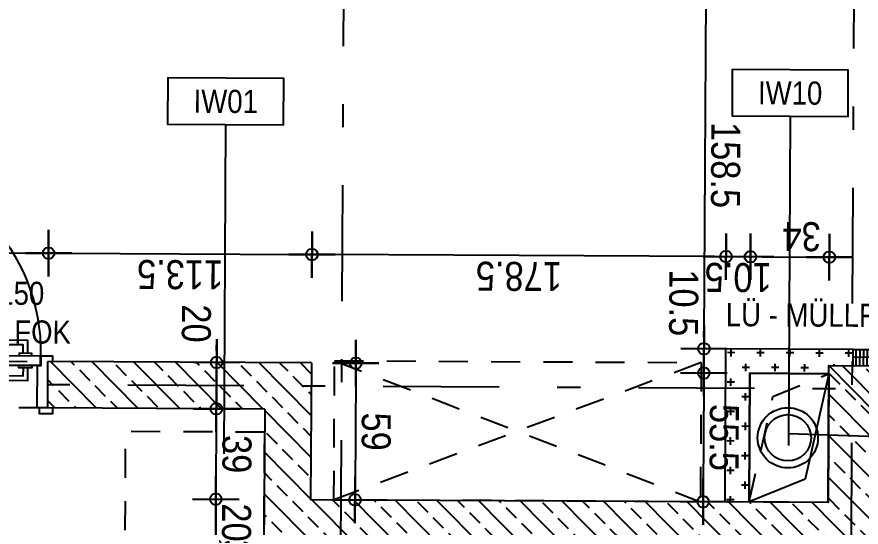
# Model space of a CAD drawing. Header units: millimetres. Extents: x 2870 to 2935, y 1632 to 1744.
# Drawn here: x 2879.42 to 2883.058, y 1701.898 to 1704.099 of the extents above; entities that cross this region are included whole.
import ezdxf
from ezdxf.enums import TextEntityAlignment as Align

# ---------------------------------------------------------------- set-up
doc = ezdxf.new("R2010")
doc.units = ezdxf.units.MM
doc.linetypes.add('HIDDEN2', pattern=[0.1875, 0.125, -0.0625])
doc.linetypes.add('STRICHPUNKT', pattern=[1, 0.5, -0.25, 0, -0.25])
doc.layers.add('00_HLP---------M0', color=6, linetype='Continuous', plot=False)
doc.layers.add('07_MOB-G00-L05-M0', color=6, linetype='HIDDEN2', plot=False)
for name, color, linetype in [('01-ANS-G00-L05-M0', 8, 'Continuous'), ('01-SYM-G00-L05-Aufbauten', 8, 'Continuous'), ('01-TXT---------M0', 1, 'Continuous'), ('02-AXO-G00-L05-M0', 8, 'STRICHPUNKT'), ('02-DIM-G00-L05-ACHSEN', 8, 'Continuous'), ('02-DIM-G00-L05-M0', 8, 'Continuous'), ('02-DIM-G00-L05-ROHBAU', 8, 'Continuous'), ('02-FIL-G00-L05-ORANGE', 40, 'Continuous'), ('02-FIL-G00-L05-STB', 8, 'Continuous'), ('02-HID---------M0', 8, 'HIDDEN2'), ('02-TWA---------M0', 4, 'Continuous'), ('02-TWA-G00-L05-M0', 4, 'Continuous'), ('02-ZWA-G00-L05-M0', 2, 'Continuous'), ('03-SYM-G00-L05-M0', 8, 'Continuous'), ('03-TXT-G00-L05-M0', 8, 'Continuous'), ('05-STO--------M0', 1, 'Continuous'), ('05-SYM---------M0', 8, 'Continuous'), ('05-SYM--------M0', 8, 'Continuous'), ('05-SYM-G00-L05-M0', 8, 'Continuous'), ('07-SAN-G00-L05-M0', 8, 'Continuous')]:
    doc.layers.add(name, color=color, linetype=linetype)
doc.styles.add('ARIAL', font='arial.ttf', dxfattribs={"width": 0.85})
doc.dimstyles.new('pp chromy&schneider', dxfattribs={"dimscale": 0.005, "dimtxt": 25, "dimasz": 10, "dimexe": 0, "dimexo": 0, "dimgap": 5, "dimtad": 1, "dimdec": 1, "dimlfac": 100, "dimrnd": 0.1, "dimzin": 9, "dimdsep": 46, "dimtxsty": 'ARIAL', "dimblk": 'c&s kote', "dimcen": 0, "dimse1": 1, "dimse2": 1, "dimclrd": 8, "dimclrt": 8, "dimadec": 0, "dimazin": 0, "dimtfac": 0.75, "dimtdec": 1, "dimtix": 1, "dimtmove": 2, "dimatfit": 0, "dimldrblk": 'NONE', "dimfxl": 1, "dimtolj": 1, "dimlwd": -1, "dimarcsym": 0})
pattern_1 = [(134.70755, (2847.81545, 1650.7413), (-0.09025976, -0.08934302), []), (134.70755, (2847.8159, 1650.8311), (-0.09025976, -0.08934302), [0.0635, -0.03175])]

# ---------------------------------------------------------------- blocks, each defined once
blk = doc.blocks.new('TÜR-80_20er-WAND')
at = {"layer": '00_HLP---------M0'}
for points in [[(-0.3575, 0.045), (-0.3575, 0.101), (-0.2225, 0.101)], [(-0.3375, 0.045), (-0.3375, 0.081), (-0.2225, 0.081)], [(-0.2225, 0.081), (-0.2225, 0.101)], [(-0.375, 0.035), (-0.375, 0.045), (-0.32, 0.045), (-0.32, 0.035)], [(0.4, -0.007), (-0.4, -0.007)], [(-0.375, -0.007), (-0.375, -0.017), (-0.32, -0.017), (-0.32, -0.007)], [(-0.3575, -0.017), (-0.3575, -0.073), (-0.2225, -0.073)], [(-0.3375, -0.017), (-0.3375, -0.053), (-0.2225, -0.053)], [(-0.2225, -0.053), (-0.2225, -0.073)]]:
    blk.add_lwpolyline(points, dxfattribs=at)
blk.add_lwpolyline([(0.4115, 0.035), (-0.4115, 0.035), (-0.4115, 0.035), (-0.4115, -0.007), (0.4115, -0.007)], close=True, dxfattribs=at)
at = {"layer": '02-HID---------M0'}
for points in [[(0.445, 0.01), (-0.445, 0.01)], [(-0.445, -0.19), (0.445, -0.19)]]:
    blk.add_lwpolyline(points, dxfattribs=at)
at = {"layer": '02-TWA---------M0'}
for points in [[(-0.445, -0.19), (-0.445, 0.01)], [(0.445, -0.19), (0.445, 0.01)]]:
    blk.add_lwpolyline(points, dxfattribs=at)
at = {"layer": '05-STO--------M0'}
for points in [[(-0.465, -0.19), (-0.465, -0.215), (-0.41, -0.215), (-0.41, -0.19), (-0.4, -0.19), (-0.4, -0.007), (-0.415, -0.007), (-0.415, 0.035), (-0.465, 0.035), (-0.465, 0.01)], [(0.465, -0.19), (0.465, -0.215), (0.41, -0.215), (0.41, -0.19), (0.4, -0.19), (0.4, -0.007), (0.415, -0.007), (0.415, 0.035), (0.465, 0.035), (0.465, 0.01)]]:
    blk.add_lwpolyline(points, dxfattribs=at)
at = {"layer": '05-SYM---------M0'}
for points in [[(0.352, 0.8185), (0.296, 0.8185), (0.296, 0.6835)], [(0.362, 0.836), (0.352, 0.836), (0.352, 0.781), (0.362, 0.781)], [(0.404, 0.836), (0.414, 0.836), (0.414, 0.781), (0.404, 0.781)], [(0.414, 0.8185), (0.47, 0.8185), (0.47, 0.6835)], [(0.352, 0.7985), (0.316, 0.7985), (0.316, 0.6835)], [(0.414, 0.7985), (0.45, 0.7985), (0.45, 0.6835)], [(0.316, 0.6835), (0.296, 0.6835)], [(0.45, 0.6835), (0.47, 0.6835)]]:
    blk.add_lwpolyline(points, dxfattribs=at)
at = {"layer": '05-SYM--------M0'}
blk.add_lwpolyline([(0.404, 0.0495), (0.404, 0.8725), (0.404, 0.8725), (0.362, 0.8725), (0.362, 0.0495)], close=True, dxfattribs=at)
for points in [[(0.41, 0.046), (0.42, 0.046)], [(0.415, 0.041), (0.415, 0.051)]]:
    blk.add_lwpolyline(points, dxfattribs=at)
blk.add_circle((0.415, 0.046), 0.01, dxfattribs=at)
blk.add_arc((0.415, 0.046), 0.8282, 93.6691, 183.6691, dxfattribs=at)
blk = doc.blocks.new('BodenWandaufbau')
blk.add_line((0.5972, -0.3907), (0.5972, -1.8107))
blk.add_lwpolyline([(0.5972, -0.3907), (0.8472, -0.3907), (0.8472, -0.1907), (0.3472, -0.1907), (0.3472, -0.3907)], close=True)
at = {"layer": '01-TXT---------M0', "color": 0, "style": 'ARIAL', "width": 0.85}
blk.add_attdef('NR', text='', height=0.1, rotation=0, dxfattribs=at).set_placement((0.5972, -0.2907), align=Align.MIDDLE)
blk = doc.blocks.new('möbel_schreibtisch')
at = {"flags": 128}
blk.add_lwpolyline([(0, -0.1), (-0.6, -0.1), (-0.6, 1.3), (0, 1.3)], close=True, dxfattribs=at)
blk.add_lwpolyline([(-1.056, 0.8021, 0.39805), (-1.1032, 0.7521), (-1.1032, 0.4467, 0.39805), (-1.056, 0.3968), (-0.706, 0.3774, 0.430564), (-0.6532, 0.4273), (-0.6532, 0.7716, 0.430564), (-0.706, 0.8215)], format="xyb", close=True, dxfattribs=at)
blk.add_arc((-0.6532, 0.5994), 0.5031, 153.4349, 206.5651)
blk = doc.blocks.new('c&s kote')
at = {"color": 8}
for p, q in [((0, -2), (0, 2)), ((0, 2), (0, -2)), ((-2, 0), (2, 0)), ((2, 0), (-2, 0))]:
    blk.add_line(p, q, dxfattribs=at)
blk.add_circle((0, 0), 0.5, dxfattribs=at)
blk = doc.blocks.new('*D1147')
at = {"layer": '02-DIM-G00-L05-ACHSEN', "color": 8, "transparency": 16777216}
blk.add_arc((2875.5881, 1706.3391), 0.7781, 93.3897, 176.7618, dxfattribs=at)
at = {"layer": '02-DIM-G00-L05-ACHSEN', "color": 8, "transparency": 16777216, "xscale": 0.05, "yscale": 0.05, "zscale": 0.05}
for p, rotation in [((2875.5921, 1707.1172), 1.548646847649355), ((2874.81, 1706.3331), 268.6029117767887)]:
    blk.add_blockref('c&s kote', p, dxfattribs=dict(at, rotation=rotation))
at = {"layer": '02-DIM-G00-L05-ACHSEN', "color": 8, "transparency": 16777216, "insert": (2875.1, 1706.8259), "char_height": 0.125, "attachment_point": 5, "rotation": 225.0758, "style": 'ARIAL'}
blk.add_mtext('\\A1;90.74°', dxfattribs=at)
blk = doc.blocks.new('_None')
blk = doc.blocks.new('*D1148')
at = {"layer": '02-DIM-G00-L05-ACHSEN', "color": 8, "transparency": 16777216}
blk.add_arc((2875.4989, 1688.8671), 1.076, 182.6772, 267.0448, dxfattribs=at)
at = {"layer": '02-DIM-G00-L05-ACHSEN', "color": 8, "transparency": 16777216, "xscale": 0.05, "yscale": 0.05, "zscale": 0.05}
for p, rotation in [((2874.4229, 1688.8668), 91.34581227795348), ((2875.4934, 1687.7911), 358.3761922478764)]:
    blk.add_blockref('c&s kote', p, dxfattribs=dict(at, rotation=rotation))
at = {"layer": '02-DIM-G00-L05-ACHSEN', "color": 8, "transparency": 16777216, "insert": (2874.7992, 1688.1708), "char_height": 0.125, "attachment_point": 5, "rotation": 314.861, "style": 'ARIAL'}
blk.add_mtext('\\A1;89.69°', dxfattribs=at)
blk = doc.blocks.new('*D1149')
at = {"layer": '02-DIM-G00-L05-ACHSEN', "color": 8, "transparency": 16777216}
blk.add_arc((2875.5687, 1702.5327), 0.7995, 93.2915, 176.1236, dxfattribs=at)
at = {"layer": '02-DIM-G00-L05-ACHSEN', "color": 8, "transparency": 16777216, "xscale": 0.05, "yscale": 0.05, "zscale": 0.05}
for p, rotation in [((2875.5727, 1703.3322), 1.499517257547317), ((2874.7692, 1702.5368), 267.9155813782344)]:
    blk.add_blockref('c&s kote', p, dxfattribs=dict(at, rotation=rotation))
at = {"layer": '02-DIM-G00-L05-ACHSEN', "color": 8, "transparency": 16777216, "insert": (2875.0687, 1703.0378), "char_height": 0.125, "attachment_point": 5, "rotation": 224.7075, "style": 'ARIAL'}
blk.add_mtext('\\A1;90.00°', dxfattribs=at)
blk = doc.blocks.new('03-rar')
blk.add_circle((0, 0), 0.05)
at = {"layer": '01-TXT---------M0', "color": 8, "style": 'ARIAL', "width": 0.85}
blk.add_attdef('RR', text='', height=0.1, dxfattribs=at).set_placement((0, 0.1), align=Align.CENTER)
blk = doc.blocks.new('*D1257')
at = {"layer": '02-DIM-G00-L05-ROHBAU', "color": 8, "transparency": 16777216}
blk.add_line((2882.3802, 1702.513), (2882.3778, 1702.058), dxfattribs=at)
at = {"layer": '02-DIM-G00-L05-ROHBAU', "color": 8, "transparency": 16777216, "xscale": 0.05, "yscale": 0.05, "zscale": 0.05}
for p, rotation in [((2882.3804, 1702.563), 89.70754931647869), ((2882.3776, 1702.008), 269.7075493164787)]:
    blk.add_blockref('c&s kote', p, dxfattribs=dict(at, rotation=rotation))
at = {"layer": '02-DIM-G00-L05-ROHBAU', "color": 8, "transparency": 16777216, "insert": (2882.4676, 1702.285), "char_height": 0.125, "attachment_point": 5, "rotation": 269.7075, "style": 'ARIAL'}
blk.add_mtext('\\A1;55.5', dxfattribs=at)
blk = doc.blocks.new('*D1258')
at = {"layer": '02-DIM-G00-L05-ROHBAU', "color": 8, "transparency": 16777216}
blk.add_line((2882.6315, 1703.0643), (2882.8715, 1703.0631), dxfattribs=at)
at = {"layer": '02-DIM-G00-L05-ROHBAU', "color": 8, "transparency": 16777216, "xscale": 0.05, "yscale": 0.05, "zscale": 0.05}
for p, rotation in [((2882.5815, 1703.0645), 179.7075493181463), ((2882.9215, 1703.0628), 359.7075493181463)]:
    blk.add_blockref('c&s kote', p, dxfattribs=dict(at, rotation=rotation))
at = {"layer": '02-DIM-G00-L05-ROHBAU', "color": 8, "transparency": 16777216, "insert": (2882.8019, 1703.1523), "char_height": 0.125, "attachment_point": 5, "rotation": 179.7075, "style": 'ARIAL'}
blk.add_mtext('\\A1;34', dxfattribs=at)
blk = doc.blocks.new('*D1295')
at = {"layer": '02-DIM-G00-L05-ROHBAU', "color": 8, "transparency": 16777216}
for p, q in [((2880.2809, 1702.6587), (2880.2811, 1702.7087)), ((2880.2806, 1702.6087), (2880.2796, 1702.4087)), ((2880.2793, 1702.3587), (2880.2791, 1702.3087))]:
    blk.add_line(p, q, dxfattribs=at)
at = {"layer": '02-DIM-G00-L05-ROHBAU', "color": 8, "transparency": 16777216, "xscale": 0.05, "yscale": 0.05, "zscale": 0.05}
for p, rotation in [((2880.2806, 1702.6087), 269.7075493164787), ((2880.2796, 1702.4087), 89.70754931647869)]:
    blk.add_blockref('c&s kote', p, dxfattribs=dict(at, rotation=rotation))
at = {"layer": '02-DIM-G00-L05-ROHBAU', "color": 8, "transparency": 16777216, "insert": (2880.1926, 1702.7767), "char_height": 0.125, "attachment_point": 5, "rotation": 269.7075, "style": 'ARIAL'}
blk.add_mtext('\\A1;20', dxfattribs=at)
blk = doc.blocks.new('*D1296')
at = {"layer": '02-DIM-G00-L05-ROHBAU', "color": 8, "transparency": 16777216}
blk.add_line((2880.2793, 1702.3587), (2880.2779, 1702.0687), dxfattribs=at)
at = {"layer": '02-DIM-G00-L05-ROHBAU', "color": 8, "transparency": 16777216, "xscale": 0.05, "yscale": 0.05, "zscale": 0.05}
for p, rotation in [((2880.2796, 1702.4087), 89.70754931647869), ((2880.2776, 1702.0187), 269.7075493164787)]:
    blk.add_blockref('c&s kote', p, dxfattribs=dict(at, rotation=rotation))
at = {"layer": '02-DIM-G00-L05-ROHBAU', "color": 8, "transparency": 16777216, "insert": (2880.3675, 1702.2132), "char_height": 0.125, "attachment_point": 5, "rotation": 269.7075, "style": 'ARIAL'}
blk.add_mtext('\\A1;39', dxfattribs=at)
blk = doc.blocks.new('*D1297')
at = {"layer": '02-DIM-G00-L05-ROHBAU', "color": 8, "transparency": 16777216}
for p, q in [((2880.2779, 1702.0687), (2880.2781, 1702.1187)), ((2880.2776, 1702.0187), (2880.2766, 1701.8187)), ((2880.2763, 1701.7687), (2880.2761, 1701.7187))]:
    blk.add_line(p, q, dxfattribs=at)
at = {"layer": '02-DIM-G00-L05-ROHBAU', "color": 8, "transparency": 16777216, "xscale": 0.05, "yscale": 0.05, "zscale": 0.05}
for p, rotation in [((2880.2776, 1702.0187), 269.7075493164787), ((2880.2766, 1701.8187), 89.70754931647869)]:
    blk.add_blockref('c&s kote', p, dxfattribs=dict(at, rotation=rotation))
at = {"layer": '02-DIM-G00-L05-ROHBAU', "color": 8, "transparency": 16777216, "insert": (2880.3659, 1701.9182), "char_height": 0.125, "attachment_point": 5, "rotation": 269.7075, "style": 'ARIAL'}
blk.add_mtext('\\A1;20', dxfattribs=at)
blk = doc.blocks.new('*D1328')
at = {"layer": '02-DIM-G00-L05-ROHBAU', "color": 8, "transparency": 16777216}
for p, q in [((2880.2768, 1701.8687), (2880.2771, 1701.9187)), ((2880.2766, 1701.8187), (2880.2764, 1701.7887)), ((2880.2762, 1701.7387), (2880.2759, 1701.6887))]:
    blk.add_line(p, q, dxfattribs=at)
at = {"layer": '02-DIM-G00-L05-ROHBAU', "color": 8, "transparency": 16777216, "xscale": 0.05, "yscale": 0.05, "zscale": 0.05}
for p, rotation in [((2880.2766, 1701.8187), 269.7075493164787), ((2880.2764, 1701.7887), 89.70754931647869)]:
    blk.add_blockref('c&s kote', p, dxfattribs=dict(at, rotation=rotation))
at = {"layer": '02-DIM-G00-L05-ROHBAU', "color": 8, "transparency": 16777216, "insert": (2880.3654, 1701.8032), "char_height": 0.125, "attachment_point": 5, "rotation": 269.7075, "style": 'ARIAL'}
blk.add_mtext('\\A1;3', dxfattribs=at)
blk = doc.blocks.new('*D1373')
at = {"layer": '02-DIM-G00-L05-M0', "color": 8, "transparency": 16777216}
blk.add_line((2882.3888, 1704.2029), (2882.3812, 1702.718), dxfattribs=at)
at = {"layer": '02-DIM-G00-L05-M0', "color": 8, "transparency": 16777216, "xscale": 0.05, "yscale": 0.05, "zscale": 0.05}
for p, rotation in [((2882.389, 1704.2529), 89.70754931647869), ((2882.3809, 1702.668), 269.7075493164787)]:
    blk.add_blockref('c&s kote', p, dxfattribs=dict(at, rotation=rotation))
at = {"layer": '02-DIM-G00-L05-M0', "color": 8, "transparency": 16777216, "insert": (2882.4738, 1703.46), "char_height": 0.125, "attachment_point": 5, "rotation": 269.7075, "style": 'ARIAL'}
blk.add_mtext('\\A1;158.5', dxfattribs=at)
blk = doc.blocks.new('*D1374')
at = {"layer": '02-DIM-G00-L05-M0', "color": 8, "transparency": 16777216}
for p, q in [((2882.3812, 1702.718), (2882.3815, 1702.768)), ((2882.3809, 1702.668), (2882.3804, 1702.563)), ((2882.3802, 1702.513), (2882.3799, 1702.463))]:
    blk.add_line(p, q, dxfattribs=at)
at = {"layer": '02-DIM-G00-L05-M0', "color": 8, "transparency": 16777216, "xscale": 0.05, "yscale": 0.05, "zscale": 0.05}
for p, rotation in [((2882.3809, 1702.668), 269.7075493164787), ((2882.3804, 1702.563), 89.70754931647869)]:
    blk.add_blockref('c&s kote', p, dxfattribs=dict(at, rotation=rotation))
at = {"layer": '02-DIM-G00-L05-M0', "color": 8, "transparency": 16777216, "insert": (2882.2931, 1702.866), "char_height": 0.125, "attachment_point": 5, "rotation": 269.7075, "style": 'ARIAL'}
blk.add_mtext('\\A1;10.5', dxfattribs=at)
blk = doc.blocks.new('*D1304')
at = {"layer": '02-DIM-G00-L05-M0', "color": 8, "transparency": 16777216}
for p, q in [((2882.4265, 1703.0653), (2882.3765, 1703.0656)), ((2882.5815, 1703.0645), (2882.4765, 1703.0651)), ((2882.6315, 1703.0643), (2882.6815, 1703.064))]:
    blk.add_line(p, q, dxfattribs=at)
at = {"layer": '02-DIM-G00-L05-M0', "color": 8, "transparency": 16777216, "xscale": 0.05, "yscale": 0.05, "zscale": 0.05}
for p, rotation in [((2882.4765, 1703.0651), 359.7075493181463), ((2882.5815, 1703.0645), 179.7075493181463)]:
    blk.add_blockref('c&s kote', p, dxfattribs=dict(at, rotation=rotation))
at = {"layer": '02-DIM-G00-L05-M0', "color": 8, "transparency": 16777216, "insert": (2882.5285, 1702.976), "char_height": 0.125, "attachment_point": 5, "rotation": 179.7075, "style": 'ARIAL'}
blk.add_mtext('\\A1;10.5', dxfattribs=at)
blk = doc.blocks.new('*D1305')
at = {"layer": '02-DIM-G00-L05-M0', "color": 8, "transparency": 16777216}
blk.add_line((2882.4265, 1703.0653), (2880.7415, 1703.0739), dxfattribs=at)
at = {"layer": '02-DIM-G00-L05-M0', "color": 8, "transparency": 16777216, "xscale": 0.05, "yscale": 0.05, "zscale": 0.05}
for p, rotation in [((2880.6915, 1703.0742), 179.7075493181463), ((2882.4765, 1703.0651), 359.7075493181463)]:
    blk.add_blockref('c&s kote', p, dxfattribs=dict(at, rotation=rotation))
at = {"layer": '02-DIM-G00-L05-M0', "color": 8, "transparency": 16777216, "insert": (2881.5835, 1702.9808), "char_height": 0.125, "attachment_point": 5, "rotation": 179.7075, "style": 'ARIAL'}
blk.add_mtext('\\A1;178.5', dxfattribs=at)
blk = doc.blocks.new('*D1306')
at = {"layer": '02-DIM-G00-L05-ROHBAU', "color": 8, "transparency": 16777216}
blk.add_line((2880.8803, 1702.5556), (2880.8778, 1702.0656), dxfattribs=at)
at = {"layer": '02-DIM-G00-L05-ROHBAU', "color": 8, "transparency": 16777216, "xscale": 0.05, "yscale": 0.05, "zscale": 0.05}
for p, rotation in [((2880.8806, 1702.6056), 89.70754931647869), ((2880.8776, 1702.0156), 269.7075493164787)]:
    blk.add_blockref('c&s kote', p, dxfattribs=dict(at, rotation=rotation))
at = {"layer": '02-DIM-G00-L05-ROHBAU', "color": 8, "transparency": 16777216, "insert": (2880.9679, 1702.3102), "char_height": 0.125, "attachment_point": 5, "rotation": 269.7075, "style": 'ARIAL'}
blk.add_mtext('\\A1;59', dxfattribs=at)
blk = doc.blocks.new('*D1434')
at = {"layer": '02-DIM-G00-L05-ROHBAU', "color": 8, "transparency": 16777216}
blk.add_line((2878.7165, 1703.0843), (2879.5065, 1703.0802), dxfattribs=at)
at = {"layer": '02-DIM-G00-L05-ROHBAU', "color": 8, "transparency": 16777216, "xscale": 0.05, "yscale": 0.05, "zscale": 0.05}
for p, rotation in [((2878.6665, 1703.0845), 179.7075493181463), ((2879.5565, 1703.08), 359.7075493181463)]:
    blk.add_blockref('c&s kote', p, dxfattribs=dict(at, rotation=rotation))
at = {"layer": '02-DIM-G00-L05-ROHBAU', "color": 8, "transparency": 16777216, "insert": (2879.1111, 1702.9934), "char_height": 0.125, "attachment_point": 5, "rotation": 179.7075, "style": 'ARIAL'}
blk.add_mtext('\\A1;89', dxfattribs=at)
blk = doc.blocks.new('*D1435')
at = {"layer": '02-DIM-G00-L05-ROHBAU', "color": 8, "transparency": 16777216}
blk.add_line((2879.6065, 1703.0797), (2880.6415, 1703.0744), dxfattribs=at)
at = {"layer": '02-DIM-G00-L05-ROHBAU', "color": 8, "transparency": 16777216, "xscale": 0.05, "yscale": 0.05, "zscale": 0.05}
for p, rotation in [((2879.5565, 1703.08), 179.7075493181463), ((2880.6915, 1703.0742), 359.7075493181463)]:
    blk.add_blockref('c&s kote', p, dxfattribs=dict(at, rotation=rotation))
at = {"layer": '02-DIM-G00-L05-ROHBAU', "color": 8, "transparency": 16777216, "insert": (2880.1235, 1702.9882), "char_height": 0.125, "attachment_point": 5, "rotation": 179.7075, "style": 'ARIAL'}
blk.add_mtext('\\A1;113.5', dxfattribs=at)

msp = doc.modelspace()

# ---------------------------------------------------------------- hatches: boundary and pattern name
at = {"layer": '02-FIL-G00-L05-ORANGE'}
h = msp.add_hatch(dxfattribs=at)
h.set_pattern_fill('CROSS', color=256, scale=0.01, angle=197.0465, style=0)
h.set_pattern_definition([(89.70755, (2847.815447, 1650.741303), (-0.063175056, 0.06382329), [0.03175, -0.09525]), (179.70755, (2847.8314, 1650.7571), (-0.06382329, -0.063175056), [0.03175, -0.09525])])
h.paths.add_polyline_path([(2883.0244, 1702.6647), (2882.9194, 1702.6652), (2882.4694, 1702.6675), (2882.4661, 1702.0075), (2882.5711, 1702.007), (2882.5739, 1702.562), (2882.9189, 1702.5602), (2882.9191, 1702.5952), (2883.0241, 1702.5947)])
h = msp.add_hatch(dxfattribs=at)
h.set_pattern_fill('GRATE', color=256, scale=0.02, angle=197.0465, style=0)
h.set_pattern_definition([(89.70755, (2847.815447, 1650.741303), (-0.0158747932, 8.10293e-05), []), (179.70755, (2847.815447, 1650.741303), (-0.00032412, -0.06349917), [])])
h.paths.add_polyline_path([(2883.9991, 1702.5897), (2883.9994, 1702.6597), (2883.0244, 1702.6647), (2883.0241, 1702.5947)])
at = {"layer": '02-FIL-G00-L05-STB'}
h = msp.add_hatch(dxfattribs=at)
h.set_pattern_fill('ANSI33', color=256, scale=0.02, angle=197.0465, style=0)
h.set_pattern_definition(pattern_1)
h.paths.add_polyline_path([(2883.1743, 1699.6939), (2880.6743, 1699.7066), (2880.6851, 1701.8166), (2883.115, 1701.8042), (2883.1181, 1702.3942), (2882.9191, 1702.5952), (2882.9161, 1702.0052), (2880.6861, 1702.0166), (2880.6891, 1702.6066), (2879.5541, 1702.6124), (2879.5531, 1702.4124), (2880.4881, 1702.4076), (2880.4697, 1698.8027), (2880.6697, 1698.8016), (2880.6733, 1699.5066), (2883.1733, 1699.4939)])
h = msp.add_hatch(dxfattribs=at)
h.set_pattern_fill('ANSI33', color=256, scale=0.02, angle=197.0465, style=0)
h.set_pattern_definition(pattern_1)
h.paths.add_polyline_path([(2888.569, 1702.5664), (2882.9191, 1702.5952), (2883.1181, 1702.3942), (2888.368, 1702.3674), (2888.3651, 1701.8074), (2888.5651, 1701.8064)])

# ---------------------------------------------------------------- linework, layer by layer
at = {"layer": '01-ANS-G00-L05-M0'}
msp.add_lwpolyline([(2882.5789, 1702.5619), (2882.9189, 1702.5602), (2882.9161, 1702.0052), (2882.5761, 1702.007)], close=True, dxfattribs=at)
at = {"layer": '02-AXO-G00-L05-M0'}
for points in [[(2880.8511, 1708.8734), (2880.7368, 1686.4737)], [(2883.0511, 1708.8622), (2882.9367, 1686.4625)], [(2891.3985, 1702.4519), (2870.3802, 1702.5592)]]:
    msp.add_lwpolyline(points, dxfattribs=at)
at = {"layer": '02-FIL-G00-L05-STB'}
msp.add_lwpolyline([(2883.1181, 1702.3942), (2882.9191, 1702.5952)], dxfattribs=at)
at = {"layer": '02-TWA-G00-L05-M0'}
for p, q in [((2880.6891, 1702.6066), (2880.6861, 1702.0166)), ((2880.4881, 1702.4076), (2880.4697, 1698.8027)), ((2882.9161, 1702.0052), (2880.6861, 1702.0166))]:
    msp.add_line(p, q, dxfattribs=at)
for points in [[(2880.6891, 1702.6066), (2879.5541, 1702.6124)], [(2882.9161, 1702.0052), (2882.9191, 1702.5952), (2888.569, 1702.5664)], [(2880.4881, 1702.4076), (2879.5531, 1702.4124)]]:
    msp.add_lwpolyline(points, dxfattribs=at)
at = {"layer": '02-ZWA-G00-L05-M0'}
msp.add_line((2883.0244, 1702.6647), (2883.9994, 1702.6597), dxfattribs=at)
for points in [[(2883.0244, 1702.6647), (2882.4744, 1702.6675), (2882.4711, 1702.0075)], [(2883.0241, 1702.5947), (2883.0244, 1702.6647)], [(2882.9189, 1702.5602), (2882.5789, 1702.5619), (2882.5761, 1702.007)]]:
    msp.add_lwpolyline(points, dxfattribs=at)
at = {"layer": '03-SYM-G00-L05-M0'}
msp.add_circle((2882.7425, 1702.2836), 0.13, dxfattribs=at)
at = {"layer": '03-TXT-G00-L05-M0', "linetype": 'HIDDEN2'}
msp.add_lwpolyline([(2882.5761, 1702.007), (2882.6784, 1702.4618), (2882.9189, 1702.5602)], dxfattribs=at)
at = {"layer": '03-TXT-G00-L05-M0'}
for points in [[(2882.9189, 1702.5602), (2882.8166, 1702.1053), (2882.5761, 1702.007)], [(2883.216, 1702.2843), (2884.1109, 1702.2797), (2884.1092, 1701.9503), (2883.2143, 1701.9549), (2883.216, 1702.2843), (2882.7451, 1702.3011)]]:
    msp.add_lwpolyline(points, dxfattribs=at)
at = {"layer": '07_MOB-G00-L05-M0'}
msp.add_lwpolyline([(2880.7861, 1702.0161), (2880.7892, 1702.6161), (2882.3691, 1702.608), (2882.3661, 1702.008)], close=True, dxfattribs=at)
for points in [[(2882.3691, 1702.608), (2880.7861, 1702.0161)], [(2880.7892, 1702.6161), (2882.3661, 1702.008)]]:
    msp.add_lwpolyline(points, dxfattribs=at)

# ---------------------------------------------------------------- block references
at = {"layer": '01-SYM-G00-L05-Aufbauten', "rotation": 359.7075493239868}
for p, values in [((2882.1569, 1704.0648), {'NR': 'IW10'}), ((2879.7246, 1704.0287), {'NR': 'IW01'})]:
    msp.add_blockref('BodenWandaufbau', p, dxfattribs=at).add_auto_attribs(values)
at = {"layer": '03-SYM-G00-L05-M0'}
ref = msp.add_blockref('03-rar', (2882.7425, 1702.2836), dxfattribs=dict(at, xscale=2.000000001357572, yscale=2.000000001353832, zscale=2.000000001371743, rotation=359.7075493767089))
ref.add_attrib('RR', 'LÜ - MÜLLRAUM %%c200', (2882.4749, 1702.7651), dxfattribs={"layer": '01-TXT---------M0', "color": 8, "height": 0.1, "rotation": 359.7075, "style": 'ARIAL', "width": 0.85})
at = {"layer": '05-SYM-G00-L05-M0', "xscale": -1, "rotation": 359.7075493464981}
msp.add_blockref('TÜR-80_20er-WAND', (2879.1091, 1702.6047), dxfattribs=at)
at = {"layer": '07_MOB-G00-L05-M0', "xscale": -1, "rotation": 179.7075493239868}
msp.add_blockref('möbel_schreibtisch', (2880.4871, 1702.2076), dxfattribs=at)

# ---------------------------------------------------------------- texts
at = {"layer": '07-SAN-G00-L05-M0', "insert": (2878.8252, 1702.8261), "char_height": 0.1, "width": 1.538, "attachment_point": 4, "rotation": 359.7075, "style": 'ARIAL'}
msp.add_mtext('WDB DN 150\\PH = 215 ü. FOK', dxfattribs=at)

# ---------------------------------------------------------------- dimensions: what is measured, and where the dimension line sits
at = {"layer": '02-DIM-G00-L05-ACHSEN'}
for base, line1, line2, picture, middle in [((2874.5663, 1688.3305), ((2875.6012, 1708.9002), (2875.4868, 1686.5005)), ((2870.3103, 1688.8658), (2887.8991, 1688.8702)), '*D1148', (2874.7992, 1688.1708)), ((2875.1725, 1703.2271), ((2891.3985, 1702.4519), (2870.3802, 1702.5592)), ((2875.6012, 1708.9002), (2875.4868, 1686.5005)), '*D1149', (2875.0687, 1703.0378)), ((2875.1996, 1707.0133), ((2870.3993, 1706.2989), (2891.4189, 1706.4618)), ((2875.6012, 1708.9002), (2875.4868, 1686.5005)), '*D1147', (2875.1, 1706.8259))]:
    dim = msp.add_angular_dim_2l(base=base, line1=line1, line2=line2, dimstyle='pp chromy&schneider', override={"dimzin": 8, "dimadec": 2}, dxfattribs=at)
    dim.commit()
    dim.dimension.update_dxf_attribs({"geometry": picture, "text_midpoint": middle})
at = {"layer": '02-DIM-G00-L05-M0'}
for base, p1, p2, angle, picture, middle in [((2882.3809, 1702.668), (2882.0075, 1704.2549), (2882.4744, 1702.6675), 89.7075, '*D1373', (2882.4738, 1703.46)), ((2880.6915, 1703.0742), (2882.4744, 1702.6675), (2880.6891, 1702.6066), 359.7075, '*D1305', (2881.5835, 1702.9808)), ((2882.4765, 1703.0651), (2882.5789, 1702.5619), (2882.4744, 1702.6675), 359.7075, '*D1304', (2882.5285, 1702.976))]:
    dim = msp.add_linear_dim(base=base, p1=p1, p2=p2, angle=angle, dimstyle='pp chromy&schneider', override={"dimzin": 8}, dxfattribs=at)
    dim.commit()
    dim.dimension.update_dxf_attribs({"geometry": picture, "text_midpoint": middle})
dim = msp.add_linear_dim(base=(2882.3804, 1702.563), p1=(2882.4744, 1702.6675), p2=(2882.5789, 1702.5619), angle=89.7075, dimstyle='pp chromy&schneider', override={"dimzin": 8}, dxfattribs=at)
dim.commit()
dim.dimension.update_dxf_attribs({"geometry": '*D1374', "text_midpoint": (2882.2931, 1702.866), "dimtype": 160})
at = {"layer": '02-DIM-G00-L05-ROHBAU'}
for base, p1, p2, angle, picture, middle in [((2882.9215, 1703.0628), (2882.5789, 1702.5619), (2882.9189, 1702.5602), 359.7075, '*D1258', (2882.8019, 1703.1523)), ((2880.2796, 1702.4087), (2880.6891, 1702.6066), (2880.4881, 1702.4076), 89.7075, '*D1295', (2880.1926, 1702.7767))]:
    dim = msp.add_linear_dim(base=base, p1=p1, p2=p2, angle=angle, dimstyle='pp chromy&schneider', override={"dimzin": 8}, dxfattribs=at)
    dim.commit()
    dim.dimension.update_dxf_attribs({"geometry": picture, "text_midpoint": middle, "dimtype": 160})
for base, p1, p2, angle, picture, middle in [((2879.5565, 1703.08), (2878.6641, 1702.6169), (2879.5541, 1702.6124), 359.7075, '*D1434', (2879.1111, 1702.9934)), ((2880.6915, 1703.0742), (2879.5541, 1702.6124), (2880.6891, 1702.6066), 359.7075, '*D1435', (2880.1235, 1702.9882)), ((2880.8776, 1702.0156), (2880.6891, 1702.6066), (2880.6861, 1702.0166), 89.7075, '*D1306', (2880.9679, 1702.3102)), ((2882.3776, 1702.008), (2882.5789, 1702.5619), (2882.5761, 1702.007), 89.7075, '*D1257', (2882.4676, 1702.285)), ((2880.2776, 1702.0187), (2880.4881, 1702.4076), (2880.6861, 1702.0166), 89.7075, '*D1296', (2880.3675, 1702.2132)), ((2880.2766, 1701.8187), (2880.6861, 1702.0166), (2880.6851, 1701.8166), 89.7075, '*D1297', (2880.3659, 1701.9182)), ((2880.2764, 1701.7887), (2880.6851, 1701.8166), (2880.7149, 1701.7864), 89.7075, '*D1328', (2880.3654, 1701.8032))]:
    dim = msp.add_linear_dim(base=base, p1=p1, p2=p2, angle=angle, dimstyle='pp chromy&schneider', override={"dimzin": 8}, dxfattribs=at)
    dim.commit()
    dim.dimension.update_dxf_attribs({"geometry": picture, "text_midpoint": middle})

doc.saveas('drawing.dxf')
